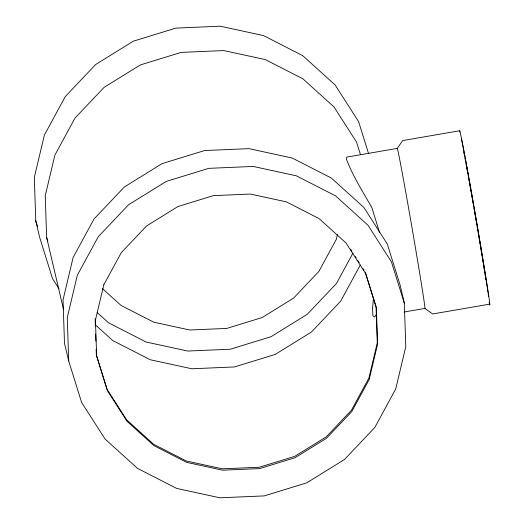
<?xml version="1.0" encoding="UTF-8"?>
<svg xmlns="http://www.w3.org/2000/svg" width="524" height="524" viewBox="0 0 524 524"><rect width="100%" height="100%" fill="white"/><g stroke="black" fill="none" stroke-linecap="round" stroke-linejoin="round"><path stroke-width="0.79" d="M373.494 297.711L372.564 308.551L372.885 315.69L374.568 317.092L376.658 313.935M337.443 234.601L336.329 239.311L318.893 271.406L293.604 298.084L262.19 317.531L226.781 328.417L189.793 330.009L153.755 322.181L121.11 305.485L102.501 288.652M353.065 252.928L336.454 283.517L307.313 314.262L271.111 336.67L230.305 349.22L187.684 351.047L146.15 342.028L108.534 322.784L97.156 312.494M360.316 264.974L340.613 301.248L311.472 331.993L275.27 354.401L234.464 366.951L191.843 368.778L150.309 359.765L112.693 340.521L95.329 324.815M459.692 130.751L402.707 140.57L397.225 148.403L346.881 157.076L346.299 158.87C352.809 176.175 362.955 191.817 371.988 207.864L379.579 232.715M404.135 312.003L424.912 308.42L432.706 313.961L489.691 304.143M350.53 249.103L351.833 251.134M355.305 256.563L356.176 257.919M357.912 260.631L359.215 262.662M363.125 268.766L363.997 270.122M59.048 288.822L52.524 278.65L39.614 237.228L35.776 220.859L34.309 177.466L44.383 135.061L65.31 96.534L95.663 64.511L133.371 41.173L175.868 28.106L220.25 26.2L263.507 35.586L302.689 55.629L335.118 84.967L358.593 121.594L368.582 153.637M360.46 154.613L356.569 142.142L334.037 106.981L302.905 78.823L265.288 59.579L223.755 50.566L181.134 52.393L140.334 64.937L104.125 87.344L74.984 118.09L54.896 155.078L45.228 195.786L46.636 237.438L63.6 309.789M404.325 303.206L391.421 261.797L367.953 225.182L335.537 195.858L296.368 175.822L253.125 166.435L208.755 168.342L166.272 181.402L128.577 204.733L98.237 236.75L77.316 275.264L67.249 317.655L68.716 361.029L81.62 402.439L105.082 439.053L137.504 468.377L176.673 488.414L219.91 497.8L264.286 495.894L306.763 482.833L344.464 459.502L374.804 427.492L395.725 388.978L405.792 346.587L404.325 303.206L400.225 285.462L387.315 244.04L363.839 207.412L331.41 178.081L292.228 158.038L248.972 148.646L204.583 150.552L162.093 163.619L124.385 186.957L94.032 218.98L73.105 257.513L63.031 299.918L64.498 343.312L68.716 361.029M365.3 272.153L376.055 306.658L377.273 342.801L368.883 378.125L351.453 410.22L326.164 436.905L294.743 456.352L259.341 467.238L222.353 468.823L186.308 461.002L153.67 444.3L126.651 419.862L107.099 389.358L96.344 354.853L96.154 349.226M46.636 237.438L47.848 241.335M35.776 220.859L37.486 226.329M95.126 318.71L95.368 325.935M95.637 333.971L95.885 341.196M461.382 138.925A81.416 1.035 80.2 0 1 462.836 145.888M462.967 146.53A81.416 1.035 80.2 0 1 464.939 156.833M465.109 157.75A81.416 1.035 80.2 0 1 471.253 191.732M471.404 192.557A81.416 1.035 80.2 0 1 481.739 252.896M481.864 253.636A81.416 1.035 80.2 0 1 487.995 292.503M488.152 293.663A81.416 1.035 80.2 0 1 488.506 296.649M397.212 148.299A81.416 1.035 80.2 0 1 411.347 223.945A81.416 1.035 80.2 0 1 424.925 308.525M463.845 152.563A70.655 0.897 80.2 0 1 464.212 154.364M464.939 158.084A70.655 0.897 80.2 0 1 465.233 159.61M466.033 163.822A70.655 0.897 80.2 0 1 466.373 165.643M466.629 167.012A70.655 0.897 80.2 0 1 467.866 173.739M468.161 175.337A70.655 0.897 80.2 0 1 468.456 176.968M468.908 179.463A70.655 0.897 80.2 0 1 470.545 188.588M470.834 190.179A70.655 0.897 80.2 0 1 471.692 195.033M471.836 195.845A70.655 0.897 80.2 0 1 473.722 206.613M473.997 208.185A70.655 0.897 80.2 0 1 474.272 209.757M474.541 211.329A70.655 0.897 80.2 0 1 474.816 212.895M474.954 213.674A70.655 0.897 80.2 0 1 476.309 221.567M476.585 223.152A70.655 0.897 80.2 0 1 476.853 224.737M477.122 226.316A70.655 0.897 80.2 0 1 477.39 227.881M477.652 229.44A70.655 0.897 80.2 0 1 477.914 230.986M478.183 232.551A70.655 0.897 80.2 0 1 478.451 234.149M478.72 235.748A70.655 0.897 80.2 0 1 481.602 253.027M481.87 254.664A70.655 0.897 80.2 0 1 482.139 256.282M482.394 257.86A70.655 0.897 80.2 0 1 483.246 263.127M483.364 263.841A70.655 0.897 80.2 0 1 484.314 269.814M484.562 271.386A70.655 0.897 80.2 0 1 484.792 272.899M485.014 274.334A70.655 0.897 80.2 0 1 485.224 275.69M485.512 277.596A70.655 0.897 80.2 0 1 485.774 279.351M459.764 132.028A88.215 1.12 80.2 0 1 475.982 218.325A88.215 1.12 80.2 0 1 489.115 302.525M103.831 284.748L95.44 320.072L96.665 356.215L107.42 390.721L126.972 421.231L153.99 445.669L186.629 462.365L222.674 470.185L259.655 468.6L295.064 457.714L326.485 438.267L351.774 411.589L369.204 379.494L377.594 344.17L376.376 308.02L365.621 273.521L346.069 243.012L319.05 218.573L286.405 201.871L250.367 194.05L213.379 195.635L177.97 206.522L146.556 225.968L121.267 252.653L103.831 284.748"/></g></svg>
